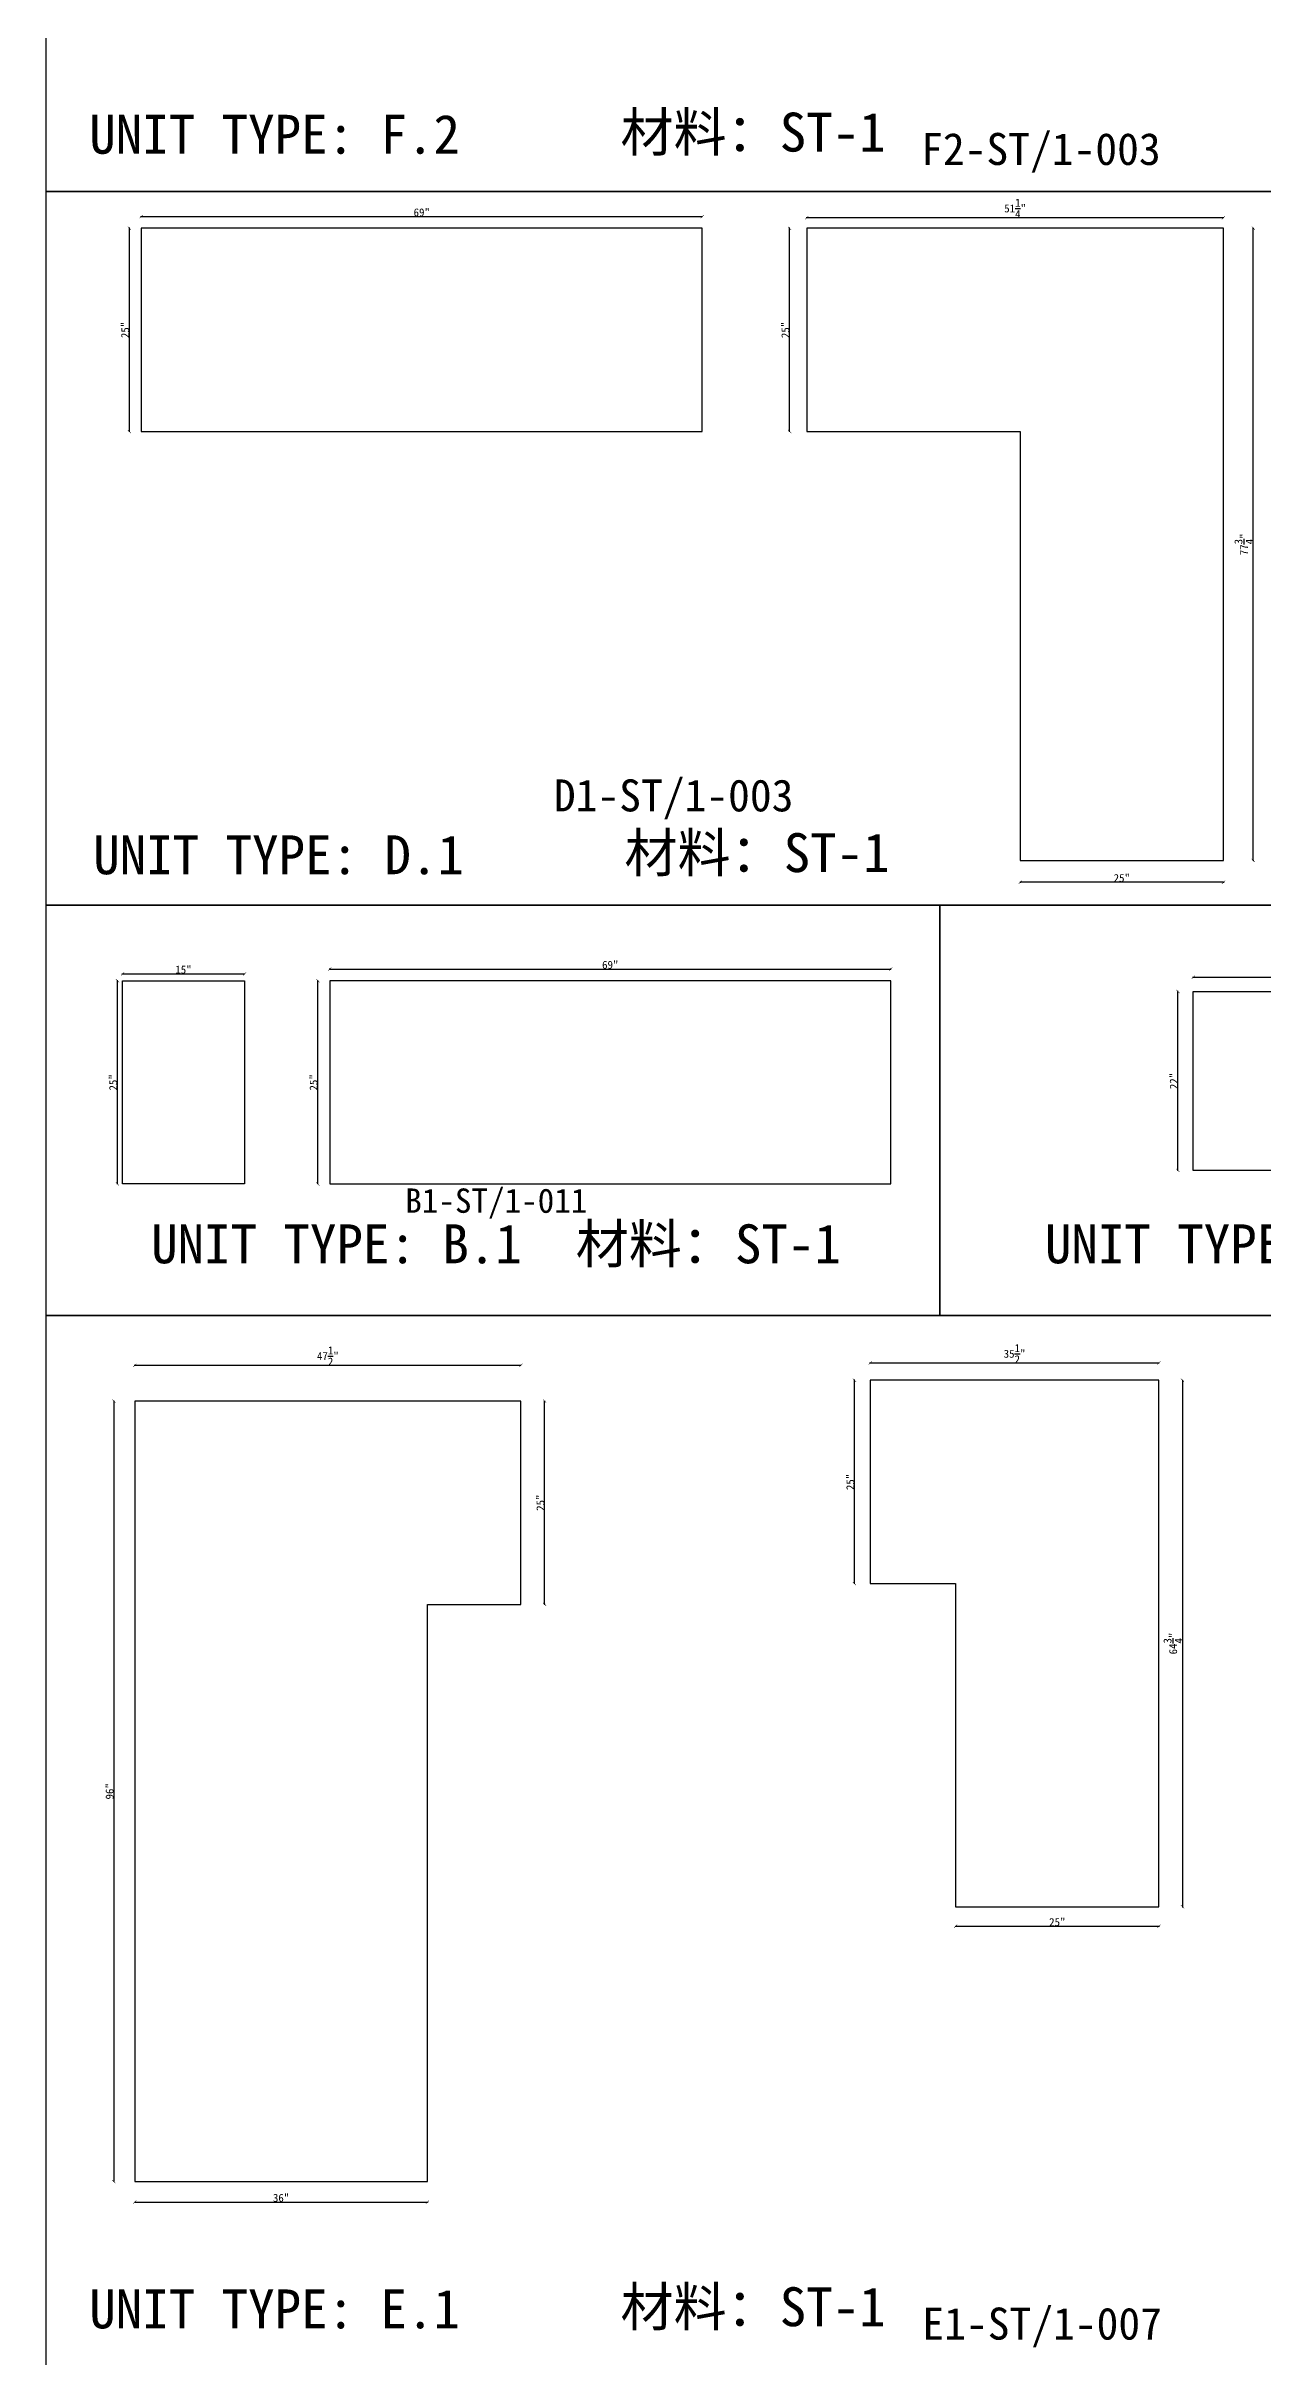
# Model space of a CAD drawing. Header units: millimetres. Extents: x -46966 to 138077, y -48408 to 2116.
# Drawn here: x 52657 to 56457, y -19970 to -12752 of the extents above; entities that cross this region are included whole.
import ezdxf
from ezdxf.enums import TextEntityAlignment as Align

# ---------------------------------------------------------------- set-up
doc = ezdxf.new("R2010")
doc.units = ezdxf.units.MM
doc.layers.add('PART_NUMBER', color=3, linetype='Continuous')
doc.styles.add('样式 1', font='')
doc.styles.get('样式 1').set_extended_font_data('NSimSun')
doc.dimstyles.new('副本 ISO-25', dxfattribs={"dimtxt": 25, "dimasz": 10, "dimexe": 1.5, "dimexo": 0.5, "dimtad": 1, "dimlfac": 0.03937, "dimlunit": 5, "dimtxsty": '样式 1', "dimblk": 'ARCHTICK', "dimcen": 2.5, "dimclrd": 256, "dimclrt": 1, "dimazin": 3, "dimtfac": 1, "dimtmove": 0, "dimatfit": 3, "dimfxlon": 1})

# ---------------------------------------------------------------- blocks, each defined once
blk = doc.blocks.new('_ArchTick')
at = {"color": 0, "linetype": 'ByBlock', "const_width": 0.15}
blk.add_lwpolyline([(-0.5, -0.5), (0.5, 0.5)], dxfattribs=at)
blk = doc.blocks.new('*D1247')
at = {"color": 0, "lineweight": -2, "transparency": 16777216}
for p, q in [((52917.6, -13320.4), (52915.1, -13320.4)), ((52917.6, -13955.4), (52915.1, -13955.4))]:
    blk.add_line(p, q, dxfattribs=at)
at = {"lineweight": -2, "transparency": 16777216}
blk.add_line((52916.6, -13955.4), (52916.6, -13320.4), dxfattribs=at)
at = {"layer": 'Defpoints', "color": 0, "transparency": 16777216}
for p in [(52916.6, -13320.4), (52953.5, -13320.4), (52953.5, -13955.4)]:
    blk.add_point(p, dxfattribs=at)
at = {"lineweight": -2, "transparency": 16777216, "xscale": 10, "yscale": 10, "zscale": 10}
for p, rotation in [((52916.6, -13320.4), 90), ((52916.6, -13955.4), 270)]:
    blk.add_blockref('_ArchTick', p, dxfattribs=dict(at, rotation=rotation))
at = {"color": 1, "transparency": 16777216, "insert": (52903.4, -13637.9), "char_height": 25, "attachment_point": 5, "rotation": 90, "style": '样式 1'}
blk.add_mtext('\\A1;25"', dxfattribs=at)
blk = doc.blocks.new('*D1248')
at = {"color": 0, "lineweight": -2, "transparency": 16777216}
for p, q in [((52953.5, -13285), (52953.5, -13282.5)), ((54706.1, -13285), (54706.1, -13282.5))]:
    blk.add_line(p, q, dxfattribs=at)
at = {"lineweight": -2, "transparency": 16777216}
blk.add_line((52953.5, -13284), (54706.1, -13284), dxfattribs=at)
at = {"layer": 'Defpoints', "color": 0, "transparency": 16777216}
for p in [(52953.5, -13320.4), (54706.1, -13284), (54706.1, -13320.4)]:
    blk.add_point(p, dxfattribs=at)
at = {"lineweight": -2, "transparency": 16777216, "xscale": 10, "yscale": 10, "zscale": 10, "rotation": 180}
blk.add_blockref('_ArchTick', (52953.5, -13284), dxfattribs=at)
at = {"lineweight": -2, "transparency": 16777216, "xscale": 10, "yscale": 10, "zscale": 10}
blk.add_blockref('_ArchTick', (54706.1, -13284), dxfattribs=at)
at = {"color": 1, "transparency": 16777216, "insert": (53829.8, -13270.9), "char_height": 25, "attachment_point": 5, "style": '样式 1'}
blk.add_mtext('\\A1;69"', dxfattribs=at)
blk = doc.blocks.new('*D1249')
at = {"color": 0, "lineweight": -2, "transparency": 16777216}
for p, q in [((55032.4, -13288.2), (55032.4, -13285.7)), ((56334.1, -13288.2), (56334.1, -13285.7))]:
    blk.add_line(p, q, dxfattribs=at)
at = {"lineweight": -2, "transparency": 16777216}
blk.add_line((55032.4, -13287.2), (56334.1, -13287.2), dxfattribs=at)
at = {"layer": 'Defpoints', "color": 0, "transparency": 16777216}
for p in [(55032.4, -13320.4), (56334.1, -13287.2), (56334.1, -13320.4)]:
    blk.add_point(p, dxfattribs=at)
at = {"lineweight": -2, "transparency": 16777216, "xscale": 10, "yscale": 10, "zscale": 10, "rotation": 180}
blk.add_blockref('_ArchTick', (55032.4, -13287.2), dxfattribs=at)
at = {"lineweight": -2, "transparency": 16777216, "xscale": 10, "yscale": 10, "zscale": 10}
blk.add_blockref('_ArchTick', (56334.1, -13287.2), dxfattribs=at)
at = {"color": 1, "transparency": 16777216, "insert": (55683.3, -13258.2), "char_height": 25, "attachment_point": 5, "style": '样式 1'}
blk.add_mtext('\\A1;51{\\H1x;\\S1/4;}"', dxfattribs=at)
blk = doc.blocks.new('*D1250')
at = {"color": 0, "lineweight": -2, "transparency": 16777216}
for p, q in [((54979.9, -13320.4), (54977.4, -13320.4)), ((54979.9, -13955.4), (54977.4, -13955.4))]:
    blk.add_line(p, q, dxfattribs=at)
at = {"lineweight": -2, "transparency": 16777216}
blk.add_line((54978.9, -13955.4), (54978.9, -13320.4), dxfattribs=at)
at = {"layer": 'Defpoints', "color": 0, "transparency": 16777216}
for p in [(54978.9, -13320.4), (55032.4, -13320.4), (55032.4, -13955.4)]:
    blk.add_point(p, dxfattribs=at)
at = {"lineweight": -2, "transparency": 16777216, "xscale": 10, "yscale": 10, "zscale": 10}
for p, rotation in [((54978.9, -13320.4), 90), ((54978.9, -13955.4), 270)]:
    blk.add_blockref('_ArchTick', p, dxfattribs=dict(at, rotation=rotation))
at = {"color": 1, "transparency": 16777216, "insert": (54965.8, -13637.9), "char_height": 25, "attachment_point": 5, "rotation": 90, "style": '样式 1'}
blk.add_mtext('\\A1;25"', dxfattribs=at)
blk = doc.blocks.new('*D1251')
at = {"color": 0, "lineweight": -2, "transparency": 16777216}
for p, q in [((55699.1, -15362.6), (55699.1, -15365.1)), ((56334.1, -15362.6), (56334.1, -15365.1))]:
    blk.add_line(p, q, dxfattribs=at)
at = {"lineweight": -2, "transparency": 16777216}
blk.add_line((56334.1, -15363.6), (55699.1, -15363.6), dxfattribs=at)
at = {"layer": 'Defpoints', "color": 0, "transparency": 16777216}
for p in [(55699.1, -15295.2), (56334.1, -15295.2), (55699.1, -15363.6)]:
    blk.add_point(p, dxfattribs=at)
at = {"lineweight": -2, "transparency": 16777216, "xscale": 10, "yscale": 10, "zscale": 10, "rotation": 180}
blk.add_blockref('_ArchTick', (55699.1, -15363.6), dxfattribs=at)
at = {"lineweight": -2, "transparency": 16777216, "xscale": 10, "yscale": 10, "zscale": 10}
blk.add_blockref('_ArchTick', (56334.1, -15363.6), dxfattribs=at)
at = {"color": 1, "transparency": 16777216, "insert": (56016.6, -15350.5), "char_height": 25, "attachment_point": 5, "style": '样式 1'}
blk.add_mtext('\\A1;25"', dxfattribs=at)
blk = doc.blocks.new('*D1252')
at = {"color": 0, "lineweight": -2, "transparency": 16777216}
for p, q in [((56426.4, -13320.4), (56428.9, -13320.4)), ((56426.4, -15295.2), (56428.9, -15295.2))]:
    blk.add_line(p, q, dxfattribs=at)
at = {"lineweight": -2, "transparency": 16777216}
blk.add_line((56427.4, -15295.2), (56427.4, -13320.4), dxfattribs=at)
at = {"layer": 'Defpoints', "color": 0, "transparency": 16777216}
for p in [(56334.1, -13320.4), (56427.4, -13320.4), (56334.1, -15295.2)]:
    blk.add_point(p, dxfattribs=at)
at = {"lineweight": -2, "transparency": 16777216, "xscale": 10, "yscale": 10, "zscale": 10}
for p, rotation in [((56427.4, -13320.4), 90), ((56427.4, -15295.2), 270)]:
    blk.add_blockref('_ArchTick', p, dxfattribs=dict(at, rotation=rotation))
at = {"color": 1, "transparency": 16777216, "insert": (56398.3, -14307.8), "char_height": 25, "attachment_point": 5, "rotation": 90, "style": '样式 1'}
blk.add_mtext('\\A1;77{\\H1x;\\S3/4;}"', dxfattribs=at)
blk = doc.blocks.new('*D1269')
at = {"color": 0, "lineweight": -2, "transparency": 16777216}
for p, q in [((52880.2, -15671.2), (52877.7, -15671.2)), ((52880.2, -16306.2), (52877.7, -16306.2))]:
    blk.add_line(p, q, dxfattribs=at)
at = {"lineweight": -2, "transparency": 16777216}
blk.add_line((52879.2, -16306.2), (52879.2, -15671.2), dxfattribs=at)
at = {"layer": 'Defpoints', "color": 0, "transparency": 16777216}
for p in [(52879.2, -15671.2), (52895, -15671.2), (52895, -16306.2)]:
    blk.add_point(p, dxfattribs=at)
at = {"lineweight": -2, "transparency": 16777216, "xscale": 10, "yscale": 10, "zscale": 10}
for p, rotation in [((52879.2, -15671.2), 90), ((52879.2, -16306.2), 270)]:
    blk.add_blockref('_ArchTick', p, dxfattribs=dict(at, rotation=rotation))
at = {"color": 1, "transparency": 16777216, "insert": (52866.1, -15988.7), "char_height": 25, "attachment_point": 5, "rotation": 90, "style": '样式 1'}
blk.add_mtext('\\A1;25"', dxfattribs=at)
blk = doc.blocks.new('*D1270')
at = {"color": 0, "lineweight": -2, "transparency": 16777216}
for p, q in [((52895, -15650.8), (52895, -15648.3)), ((53276, -15650.8), (53276, -15648.3))]:
    blk.add_line(p, q, dxfattribs=at)
at = {"lineweight": -2, "transparency": 16777216}
blk.add_line((52895, -15649.8), (53276, -15649.8), dxfattribs=at)
at = {"layer": 'Defpoints', "color": 0, "transparency": 16777216}
for p in [(53276, -15649.8), (52895, -15671.2), (53276, -15671.2)]:
    blk.add_point(p, dxfattribs=at)
at = {"lineweight": -2, "transparency": 16777216, "xscale": 10, "yscale": 10, "zscale": 10, "rotation": 180}
blk.add_blockref('_ArchTick', (52895, -15649.8), dxfattribs=at)
at = {"lineweight": -2, "transparency": 16777216, "xscale": 10, "yscale": 10, "zscale": 10}
blk.add_blockref('_ArchTick', (53276, -15649.8), dxfattribs=at)
at = {"color": 1, "transparency": 16777216, "insert": (53085.5, -15636.6), "char_height": 25, "attachment_point": 5, "style": '样式 1'}
blk.add_mtext('\\A1;15"', dxfattribs=at)
blk = doc.blocks.new('*D1271')
at = {"color": 0, "lineweight": -2, "transparency": 16777216}
for p, q in [((53506.3, -15671.2), (53503.8, -15671.2)), ((53506.3, -16306.2), (53503.8, -16306.2))]:
    blk.add_line(p, q, dxfattribs=at)
at = {"lineweight": -2, "transparency": 16777216}
blk.add_line((53505.3, -16306.2), (53505.3, -15671.2), dxfattribs=at)
at = {"layer": 'Defpoints', "color": 0, "transparency": 16777216}
for p in [(53505.3, -15671.2), (53542.3, -15671.2), (53542.3, -16306.2)]:
    blk.add_point(p, dxfattribs=at)
at = {"lineweight": -2, "transparency": 16777216, "xscale": 10, "yscale": 10, "zscale": 10}
for p, rotation in [((53505.3, -15671.2), 90), ((53505.3, -16306.2), 270)]:
    blk.add_blockref('_ArchTick', p, dxfattribs=dict(at, rotation=rotation))
at = {"color": 1, "transparency": 16777216, "insert": (53492.2, -15988.7), "char_height": 25, "attachment_point": 5, "rotation": 90, "style": '样式 1'}
blk.add_mtext('\\A1;25"', dxfattribs=at)
blk = doc.blocks.new('*D1272')
at = {"color": 0, "lineweight": -2, "transparency": 16777216}
for p, q in [((53542.3, -15635.9), (53542.3, -15633.4)), ((55294.9, -15635.9), (55294.9, -15633.4))]:
    blk.add_line(p, q, dxfattribs=at)
at = {"lineweight": -2, "transparency": 16777216}
blk.add_line((53542.3, -15634.9), (55294.9, -15634.9), dxfattribs=at)
at = {"layer": 'Defpoints', "color": 0, "transparency": 16777216}
for p in [(55294.9, -15634.9), (53542.3, -15671.2), (55294.9, -15671.2)]:
    blk.add_point(p, dxfattribs=at)
at = {"lineweight": -2, "transparency": 16777216, "xscale": 10, "yscale": 10, "zscale": 10, "rotation": 180}
blk.add_blockref('_ArchTick', (53542.3, -15634.9), dxfattribs=at)
at = {"lineweight": -2, "transparency": 16777216, "xscale": 10, "yscale": 10, "zscale": 10}
blk.add_blockref('_ArchTick', (55294.9, -15634.9), dxfattribs=at)
at = {"color": 1, "transparency": 16777216, "insert": (54418.6, -15621.7), "char_height": 25, "attachment_point": 5, "style": '样式 1'}
blk.add_mtext('\\A1;69"', dxfattribs=at)
blk = doc.blocks.new('*D1273')
at = {"color": 0, "lineweight": -2, "transparency": 16777216}
for p, q in [((56239.7, -15661.4), (56239.7, -15658.9)), ((57474.7, -15661.4), (57474.7, -15658.9))]:
    blk.add_line(p, q, dxfattribs=at)
at = {"lineweight": -2, "transparency": 16777216}
blk.add_line((56239.7, -15660.4), (57474.7, -15660.4), dxfattribs=at)
at = {"layer": 'Defpoints', "color": 0, "transparency": 16777216}
for p in [(57474.7, -15660.4), (56239.7, -15705), (57474.7, -15705)]:
    blk.add_point(p, dxfattribs=at)
at = {"lineweight": -2, "transparency": 16777216, "xscale": 10, "yscale": 10, "zscale": 10, "rotation": 180}
blk.add_blockref('_ArchTick', (56239.7, -15660.4), dxfattribs=at)
at = {"lineweight": -2, "transparency": 16777216, "xscale": 10, "yscale": 10, "zscale": 10}
blk.add_blockref('_ArchTick', (57474.7, -15660.4), dxfattribs=at)
at = {"color": 1, "transparency": 16777216, "insert": (56857.2, -15631.4), "char_height": 25, "attachment_point": 5, "style": '样式 1'}
blk.add_mtext('\\A1;48{\\H1x;\\S5/8;}"', dxfattribs=at)
blk = doc.blocks.new('*D1274')
at = {"color": 0, "lineweight": -2, "transparency": 16777216}
for p, q in [((56192.9, -15705), (56190.4, -15705)), ((56192.9, -16263.8), (56190.4, -16263.8))]:
    blk.add_line(p, q, dxfattribs=at)
at = {"lineweight": -2, "transparency": 16777216}
blk.add_line((56191.9, -16263.8), (56191.9, -15705), dxfattribs=at)
at = {"layer": 'Defpoints', "color": 0, "transparency": 16777216}
for p in [(56191.9, -15705), (56239.7, -15705), (56239.7, -16263.8)]:
    blk.add_point(p, dxfattribs=at)
at = {"lineweight": -2, "transparency": 16777216, "xscale": 10, "yscale": 10, "zscale": 10}
for p, rotation in [((56191.9, -15705), 90), ((56191.9, -16263.8), 270)]:
    blk.add_blockref('_ArchTick', p, dxfattribs=dict(at, rotation=rotation))
at = {"color": 1, "transparency": 16777216, "insert": (56178.8, -15984.4), "char_height": 25, "attachment_point": 5, "rotation": 90, "style": '样式 1'}
blk.add_mtext('\\A1;22"', dxfattribs=at)
blk = doc.blocks.new('*D1226')
at = {"color": 0, "lineweight": -2, "transparency": 16777216}
for p, q in [((55230.8, -16866.5), (55230.8, -16864)), ((56132.5, -16866.5), (56132.5, -16864))]:
    blk.add_line(p, q, dxfattribs=at)
at = {"lineweight": -2, "transparency": 16777216}
blk.add_line((56132.5, -16865.5), (55230.8, -16865.5), dxfattribs=at)
at = {"layer": 'Defpoints', "color": 0, "transparency": 16777216}
for p in [(55230.8, -16865.5), (55230.8, -16919.5), (56132.5, -16919.5)]:
    blk.add_point(p, dxfattribs=at)
at = {"lineweight": -2, "transparency": 16777216, "xscale": 10, "yscale": 10, "zscale": 10, "rotation": 180}
blk.add_blockref('_ArchTick', (55230.8, -16865.5), dxfattribs=at)
at = {"lineweight": -2, "transparency": 16777216, "xscale": 10, "yscale": 10, "zscale": 10}
blk.add_blockref('_ArchTick', (56132.5, -16865.5), dxfattribs=at)
at = {"color": 1, "transparency": 16777216, "insert": (55681.6, -16836.5), "char_height": 25, "attachment_point": 5, "style": '样式 1'}
blk.add_mtext('\\A1;35{\\H1x;\\S1/2;}"', dxfattribs=at)
blk = doc.blocks.new('*D1227')
at = {"color": 0, "lineweight": -2, "transparency": 16777216}
for p, q in [((56204.9, -16919.5), (56207.4, -16919.5)), ((56204.9, -18564.1), (56207.4, -18564.1))]:
    blk.add_line(p, q, dxfattribs=at)
at = {"lineweight": -2, "transparency": 16777216}
blk.add_line((56205.9, -16919.5), (56205.9, -18564.1), dxfattribs=at)
at = {"layer": 'Defpoints', "color": 0, "transparency": 16777216}
for p in [(56132.5, -16919.5), (56132.5, -18564.1), (56205.9, -18564.1)]:
    blk.add_point(p, dxfattribs=at)
at = {"lineweight": -2, "transparency": 16777216, "xscale": 10, "yscale": 10, "zscale": 10}
for p, rotation in [((56205.9, -16919.5), 90), ((56205.9, -18564.1), 270)]:
    blk.add_blockref('_ArchTick', p, dxfattribs=dict(at, rotation=rotation))
at = {"color": 1, "transparency": 16777216, "insert": (56176.8, -17741.8), "char_height": 25, "attachment_point": 5, "rotation": 90, "style": '样式 1'}
blk.add_mtext('\\A1;64{\\H1x;\\S3/4;}"', dxfattribs=at)
blk = doc.blocks.new('*D1228')
at = {"color": 0, "lineweight": -2, "transparency": 16777216}
for p, q in [((55497.5, -18624.4), (55497.5, -18626.9)), ((56132.5, -18624.4), (56132.5, -18626.9))]:
    blk.add_line(p, q, dxfattribs=at)
at = {"lineweight": -2, "transparency": 16777216}
blk.add_line((56132.5, -18625.4), (55497.5, -18625.4), dxfattribs=at)
at = {"layer": 'Defpoints', "color": 0, "transparency": 16777216}
for p in [(55497.5, -18564.1), (56132.5, -18564.1), (55497.5, -18625.4)]:
    blk.add_point(p, dxfattribs=at)
at = {"lineweight": -2, "transparency": 16777216, "xscale": 10, "yscale": 10, "zscale": 10, "rotation": 180}
blk.add_blockref('_ArchTick', (55497.5, -18625.4), dxfattribs=at)
at = {"lineweight": -2, "transparency": 16777216, "xscale": 10, "yscale": 10, "zscale": 10}
blk.add_blockref('_ArchTick', (56132.5, -18625.4), dxfattribs=at)
at = {"color": 1, "transparency": 16777216, "insert": (55815, -18612.3), "char_height": 25, "attachment_point": 5, "style": '样式 1'}
blk.add_mtext('\\A1;25"', dxfattribs=at)
blk = doc.blocks.new('*D1229')
at = {"color": 0, "lineweight": -2, "transparency": 16777216}
for p, q in [((55182.7, -16919.5), (55180.2, -16919.5)), ((55182.7, -17554.5), (55180.2, -17554.5))]:
    blk.add_line(p, q, dxfattribs=at)
at = {"lineweight": -2, "transparency": 16777216}
blk.add_line((55181.7, -17554.5), (55181.7, -16919.5), dxfattribs=at)
at = {"layer": 'Defpoints', "color": 0, "transparency": 16777216}
for p in [(55181.7, -16919.5), (55230.8, -16919.5), (55230.8, -17554.5)]:
    blk.add_point(p, dxfattribs=at)
at = {"lineweight": -2, "transparency": 16777216, "xscale": 10, "yscale": 10, "zscale": 10}
for p, rotation in [((55181.7, -16919.5), 90), ((55181.7, -17554.5), 270)]:
    blk.add_blockref('_ArchTick', p, dxfattribs=dict(at, rotation=rotation))
at = {"color": 1, "transparency": 16777216, "insert": (55168.6, -17237), "char_height": 25, "attachment_point": 5, "rotation": 90, "style": '样式 1'}
blk.add_mtext('\\A1;25"', dxfattribs=at)
blk = doc.blocks.new('*D1230')
at = {"color": 0, "lineweight": -2, "transparency": 16777216}
for p, q in [((52933.2, -16873.7), (52933.2, -16871.2)), ((54139.7, -16873.7), (54139.7, -16871.2))]:
    blk.add_line(p, q, dxfattribs=at)
at = {"lineweight": -2, "transparency": 16777216}
blk.add_line((52933.2, -16872.7), (54139.7, -16872.7), dxfattribs=at)
at = {"layer": 'Defpoints', "color": 0, "transparency": 16777216}
for p in [(54139.7, -16872.7), (52933.2, -16984.4), (54139.7, -16984.4)]:
    blk.add_point(p, dxfattribs=at)
at = {"lineweight": -2, "transparency": 16777216, "xscale": 10, "yscale": 10, "zscale": 10, "rotation": 180}
blk.add_blockref('_ArchTick', (52933.2, -16872.7), dxfattribs=at)
at = {"lineweight": -2, "transparency": 16777216, "xscale": 10, "yscale": 10, "zscale": 10}
blk.add_blockref('_ArchTick', (54139.7, -16872.7), dxfattribs=at)
at = {"color": 1, "transparency": 16777216, "insert": (53536.5, -16843.7), "char_height": 25, "attachment_point": 5, "style": '样式 1'}
blk.add_mtext('\\A1;47{\\H1x;\\S1/2;}"', dxfattribs=at)
blk = doc.blocks.new('*D1231')
at = {"color": 0, "lineweight": -2, "transparency": 16777216}
for p, q in [((52869, -16984.4), (52866.5, -16984.4)), ((52869, -19422.8), (52866.5, -19422.8))]:
    blk.add_line(p, q, dxfattribs=at)
at = {"lineweight": -2, "transparency": 16777216}
blk.add_line((52868, -16984.4), (52868, -19422.8), dxfattribs=at)
at = {"layer": 'Defpoints', "color": 0, "transparency": 16777216}
for p in [(52933.2, -16984.4), (52868, -19422.8), (52933.2, -19422.8)]:
    blk.add_point(p, dxfattribs=at)
at = {"lineweight": -2, "transparency": 16777216, "xscale": 10, "yscale": 10, "zscale": 10}
for p, rotation in [((52868, -16984.4), 90), ((52868, -19422.8), 270)]:
    blk.add_blockref('_ArchTick', p, dxfattribs=dict(at, rotation=rotation))
at = {"color": 1, "transparency": 16777216, "insert": (52854.9, -18203.6), "char_height": 25, "attachment_point": 5, "rotation": 90, "style": '样式 1'}
blk.add_mtext('\\A1;96"', dxfattribs=at)
blk = doc.blocks.new('*D1232')
at = {"color": 0, "lineweight": -2, "transparency": 16777216}
for p, q in [((52933.2, -19486), (52933.2, -19488.5)), ((53847.6, -19486), (53847.6, -19488.5))]:
    blk.add_line(p, q, dxfattribs=at)
at = {"lineweight": -2, "transparency": 16777216}
blk.add_line((52933.2, -19487), (53847.6, -19487), dxfattribs=at)
at = {"layer": 'Defpoints', "color": 0, "transparency": 16777216}
for p in [(52933.2, -19422.8), (53847.6, -19422.8), (53847.6, -19487)]:
    blk.add_point(p, dxfattribs=at)
at = {"lineweight": -2, "transparency": 16777216, "xscale": 10, "yscale": 10, "zscale": 10, "rotation": 180}
blk.add_blockref('_ArchTick', (52933.2, -19487), dxfattribs=at)
at = {"lineweight": -2, "transparency": 16777216, "xscale": 10, "yscale": 10, "zscale": 10}
blk.add_blockref('_ArchTick', (53847.6, -19487), dxfattribs=at)
at = {"color": 1, "transparency": 16777216, "insert": (53390.4, -19473.9), "char_height": 25, "attachment_point": 5, "style": '样式 1'}
blk.add_mtext('\\A1;36"', dxfattribs=at)
blk = doc.blocks.new('*D1233')
at = {"color": 0, "lineweight": -2, "transparency": 16777216}
for p, q in [((54212.7, -16984.4), (54215.2, -16984.4)), ((54212.7, -17619.4), (54215.2, -17619.4))]:
    blk.add_line(p, q, dxfattribs=at)
at = {"lineweight": -2, "transparency": 16777216}
blk.add_line((54213.7, -17619.4), (54213.7, -16984.4), dxfattribs=at)
at = {"layer": 'Defpoints', "color": 0, "transparency": 16777216}
for p in [(54139.7, -16984.4), (54213.7, -16984.4), (54139.7, -17619.4)]:
    blk.add_point(p, dxfattribs=at)
at = {"lineweight": -2, "transparency": 16777216, "xscale": 10, "yscale": 10, "zscale": 10}
for p, rotation in [((54213.7, -16984.4), 90), ((54213.7, -17619.4), 270)]:
    blk.add_blockref('_ArchTick', p, dxfattribs=dict(at, rotation=rotation))
at = {"color": 1, "transparency": 16777216, "insert": (54200.6, -17301.9), "char_height": 25, "attachment_point": 5, "rotation": 90, "style": '样式 1'}
blk.add_mtext('\\A1;25"', dxfattribs=at)

msp = doc.modelspace()

# ---------------------------------------------------------------- linework, layer by layer
at = {"color": 1}
for points in [[(52656.747, -9923.375), (56613.629, -9923.375), (56613.629, -13205.431), (52656.747, -13205.431)], [(52656.747, -13205.431), (56613.629, -13205.431), (56613.629, -15434.998), (52656.747, -15434.998)], [(52656.747, -15434.998), (55448.621, -15434.998), (55448.621, -16717.396), (52656.747, -16717.396)], [(55448.621, -15434.998), (58240.496, -15434.998), (58240.496, -16717.396), (55448.621, -16717.396)], [(52656.747, -16717.396), (56613.629, -16717.396), (56613.629, -19999.452), (52656.747, -19999.452)]]:
    msp.add_lwpolyline(points, close=True, dxfattribs=at)
for points in [[(52953.498, -13955.357), (54706.098, -13955.357), (54706.098, -13320.357), (52953.498, -13320.357)], [(56334.143, -13320.357), (55032.393, -13320.357), (55032.393, -13955.357), (55699.143, -13955.357), (55699.143, -15295.207), (56334.143, -15295.207)], [(52895.02, -16306.188), (52895.02, -15671.188), (53276.02, -15671.188), (53276.02, -16306.188)], [(53542.289, -16306.188), (55294.889, -16306.188), (55294.889, -15671.188), (53542.289, -15671.188)], [(56239.661, -15704.977), (57474.736, -15704.977), (57474.736, -16263.777), (56239.661, -16263.777)], [(56132.453, -16919.473), (55230.753, -16919.473), (55230.753, -17554.473), (55497.453, -17554.473), (55497.453, -18564.123), (56132.453, -18564.123)], [(53847.637, -17619.43), (54139.737, -17619.43), (54139.737, -16984.43), (52933.237, -16984.43), (52933.237, -19422.83), (53847.637, -19422.83)]]:
    msp.add_lwpolyline(points, close=True)

# ---------------------------------------------------------------- texts
at = {"style": '样式 1'}
for s, p in [('UNIT TYPE: F.2', (52791.205, -13087.297)), ('材料：ST-1', (54450.492, -13080.642)), ('UNIT TYPE: D.1', (52803.546, -15338.427)), ('材料：ST-1', (54462.832, -15331.772)), ('UNIT TYPE: B.1', (52984.375, -16553.892)), ('材料：ST-1', (54310.656, -16553.892)), ('UNIT TYPE: B.1', (55776.249, -16553.892)), ('UNIT TYPE: E.1', (52791.205, -19881.318)), ('材料：ST-1', (54450.492, -19874.663))]:
    msp.add_text(s, height=121.5865, dxfattribs=at).set_placement(p)
at = {"layer": 'PART_NUMBER', "color": 3, "style": '样式 1'}
for s, height, p in [('F2-ST/1-003', 100, (55763.834, -13072.6)), ('D1-ST/1-003', 100, (54616.611, -15092.167)), ('B1-ST/1-011', 76, (54062.714, -16358.245)), ('E1-ST/1-007', 100, (55767.757, -19866.621))]:
    msp.add_text(s, height=height, dxfattribs=at).set_placement(p, align=Align.MIDDLE_CENTER)

# ---------------------------------------------------------------- dimensions: what is measured, and where the dimension line sits
for base, p1, p2, picture, middle in [((54706.098, -13284.027), (52953.498, -13320.357), (54706.098, -13320.357), '*D1248', (53829.798, -13270.902)), ((56334.143, -13287.225), (55032.393, -13320.357), (56334.143, -13320.357), '*D1249', (55683.268, -13258.201)), ((55699.143, -15363.623), (56334.143, -15295.207), (55699.143, -15295.207), '*D1251', (56016.643, -15350.498)), ((53276.02, -15649.753), (52895.02, -15671.188), (53276.02, -15671.188), '*D1270', (53085.52, -15636.628)), ((55294.889, -15634.858), (53542.289, -15671.188), (55294.889, -15671.188), '*D1272', (54418.589, -15621.733)), ((57474.736, -15660.448), (56239.661, -15704.977), (57474.736, -15704.977), '*D1273', (56857.199, -15631.355)), ((54139.737, -16872.708), (52933.237, -16984.43), (54139.737, -16984.43), '*D1230', (53536.487, -16843.685)), ((55230.753, -16865.501), (56132.453, -16919.473), (55230.753, -16919.473), '*D1226', (55681.603, -16836.478)), ((55497.453, -18625.379), (56132.453, -18564.123), (55497.453, -18564.123), '*D1228', (55814.953, -18612.254)), ((53847.637, -19487.022), (52933.237, -19422.83), (53847.637, -19422.83), '*D1232', (53390.437, -19473.897))]:
    dim = msp.add_linear_dim(base=base, p1=p1, p2=p2, dimstyle='副本 ISO-25')
    dim.commit()
    dim.dimension.update_dxf_attribs({"geometry": picture, "text_midpoint": middle})
for base, p1, p2, picture, middle in [((52916.559, -13320.357), (52953.498, -13955.357), (52953.498, -13320.357), '*D1247', (52903.434, -13637.857)), ((54978.948, -13320.357), (55032.393, -13955.357), (55032.393, -13320.357), '*D1250', (54965.823, -13637.857)), ((56427.366, -13320.357), (56334.143, -15295.207), (56334.143, -13320.357), '*D1252', (56398.272, -14307.782)), ((52879.222, -15671.188), (52895.02, -16306.188), (52895.02, -15671.188), '*D1269', (52866.097, -15988.688)), ((53505.35, -15671.188), (53542.289, -16306.188), (53542.289, -15671.188), '*D1271', (53492.225, -15988.688)), ((56191.898, -15704.977), (56239.661, -16263.777), (56239.661, -15704.977), '*D1274', (56178.773, -15984.377)), ((55181.708, -16919.473), (55230.753, -17554.473), (55230.753, -16919.473), '*D1229', (55168.583, -17236.973)), ((56205.894, -18564.123), (56132.453, -16919.473), (56132.453, -18564.123), '*D1227', (56176.8, -17741.798)), ((52868.005, -19422.83), (52933.237, -16984.43), (52933.237, -19422.83), '*D1231', (52854.88, -18203.63)), ((54213.74, -16984.43), (54139.737, -17619.43), (54139.737, -16984.43), '*D1233', (54200.615, -17301.93))]:
    dim = msp.add_linear_dim(base=base, p1=p1, p2=p2, angle=90, dimstyle='副本 ISO-25')
    dim.commit()
    dim.dimension.update_dxf_attribs({"geometry": picture, "text_midpoint": middle})

doc.saveas('drawing.dxf')
